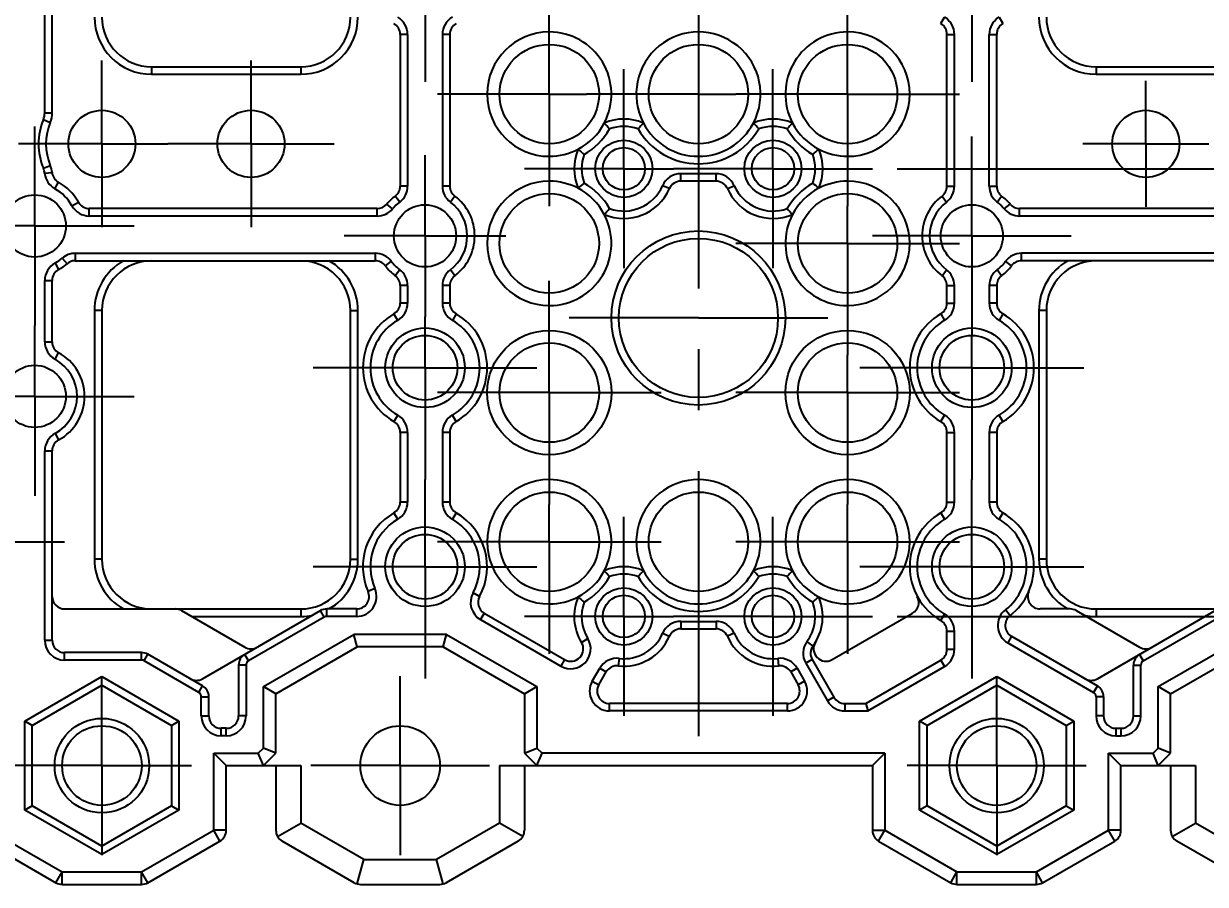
# Model space of a CAD drawing. Header units: millimetres. Extents: x 0 to 297, y 0 to 210.
# Drawn here: x 223.31 to 247.08, y 65.51 to 82.82 of the extents above; entities that cross this region are included whole.
import ezdxf

# ---------------------------------------------------------------- set-up
doc = ezdxf.new("R2010")
doc.units = ezdxf.units.MM
doc.header["$LTSCALE"] = 16.335
doc.linetypes.add('CENTER', pattern=[0.6, 0.375, -0.075, 0.075, -0.075])
doc.layers.get('0').update_dxf_attribs({"linetype": 'CONTINUOUS'})
doc.layers.add('3_ALL_AXES', color=7, linetype='CONTINUOUS')
doc.layers.add('7_ALL_FEATURES', color=7, linetype='CONTINUOUS')
doc.styles.get("Standard").update_dxf_attribs({"font": 'txt', "width": 0.8})
doc.dimstyles.new('DIMSTYLE_4', dxfattribs={"dimtxt": 2.3, "dimasz": 2, "dimexe": 0.7, "dimexo": 0.5, "dimgap": 0.575, "dimtad": 1, "dimdec": 3, "dimlfac": 2, "dimdsep": 46, "dimtxsty": 'Standard', "dimblk": '_FILLED', "dimblk1": '_FILLED', "dimblk2": '_FILLED', "dimcen": 0.09, "dimadec": 0, "dimazin": 0, "dimtp": 0.2, "dimtm": 0.2, "dimtfac": 1, "dimtdec": 3, "dimtofl": 0, "dimtmove": 0, "dimatfit": 3, "dimldrblk": '_FILLED', "dimfxl": 1, "dimtolj": 1, "dimarcsym": 0})

# ---------------------------------------------------------------- blocks, each defined once
blk = doc.blocks.new('_FILLED')
at = {"color": 0, "linetype": 'ByBlock'}
blk.add_solid([(0, 0), (-1, 0.125), (-1, -0.125)], dxfattribs=at)
blk = doc.blocks.new('*D12')
at = {"color": 2, "linetype": 'Continuous'}
for p, q in [((240.886, 79.899), (285.086, 79.899)), ((284.386, 79.899), (284.386, 75.399)), ((284.386, 70.899), (284.386, 75.399)), ((240.886, 70.899), (285.086, 70.899))]:
    blk.add_line(p, q, dxfattribs=at)
at = {"color": 2, "linetype": 'Continuous', "xscale": 2, "yscale": 2, "zscale": 2}
for p, rotation in [((284.386, 79.899), 90), ((284.386, 70.899), 270)]:
    blk.add_blockref('_FILLED', p, dxfattribs=dict(at, rotation=rotation))
at = {"color": 2, "linetype": 'Continuous', "insert": (281.511, 75.399), "char_height": 2.3, "width": 3.68, "attachment_point": 2, "rotation": 90, "line_spacing_factor": 0.9}
blk.add_mtext('18', dxfattribs=at)
blk = doc.blocks.new('*D13')
at = {"color": 2, "linetype": 'Continuous'}
for p, q in [((240.886, 87.899), (285.086, 87.899)), ((284.386, 87.899), (284.386, 83.899)), ((284.386, 79.899), (284.386, 83.899)), ((240.886, 79.899), (285.086, 79.899))]:
    blk.add_line(p, q, dxfattribs=at)
at = {"color": 2, "linetype": 'Continuous', "xscale": 2, "yscale": 2, "zscale": 2}
for p, rotation in [((284.386, 87.899), 90), ((284.386, 79.899), 270)]:
    blk.add_blockref('_FILLED', p, dxfattribs=dict(at, rotation=rotation))
at = {"color": 2, "linetype": 'Continuous', "insert": (281.511, 83.899), "char_height": 2.3, "width": 3.68, "attachment_point": 2, "rotation": 90, "line_spacing_factor": 0.9}
blk.add_mtext('16', dxfattribs=at)

msp = doc.modelspace()

# ---------------------------------------------------------------- linework, layer by layer
at = {"layer": '3_ALL_AXES', "color": 7, "linetype": 'CENTER'}
for p, q in [((236.88647, 103.22091), (236.88647, 68.49358)), ((231.38647, 83.8985), (231.38647, 81.6485)), ((242.38647, 83.8985), (242.38647, 81.6485)), ((233.88647, 81.3985), (233.88647, 83.6485)), ((239.88647, 81.3985), (239.88647, 83.6485)), ((224.88647, 80.3985), (224.88647, 82.0735)), ((227.88647, 80.3985), (227.88647, 82.0735)), ((235.38647, 79.8985), (235.38647, 81.8985)), ((238.38647, 79.8985), (238.38647, 81.8985)), ((245.88647, 80.3985), (245.88647, 81.6664)), ((233.88647, 81.3985), (231.63647, 81.3985)), ((233.88647, 81.3985), (234.63647, 81.3985)), ((233.88647, 81.3985), (233.88647, 79.1485)), ((236.88647, 81.3985), (234.63647, 81.3985)), ((236.88647, 81.3985), (237.63647, 81.3985)), ((239.88647, 81.3985), (237.63647, 81.3985)), ((239.88647, 81.3985), (242.13647, 81.3985)), ((239.88647, 81.3985), (239.88647, 79.1485)), ((223.53647, 78.7485), (223.53647, 80.7485)), ((224.88647, 80.3985), (223.21147, 80.3985)), ((224.88647, 80.3985), (224.88647, 78.7235)), ((224.88647, 80.3985), (226.21147, 80.3985)), ((227.88647, 80.3985), (226.21147, 80.3985)), ((227.88647, 80.3985), (227.88647, 78.7235)), ((227.88647, 80.3985), (229.56147, 80.3985)), ((242.38647, 78.5485), (242.38647, 80.5485)), ((245.88647, 80.3985), (244.61856, 80.3985)), ((245.88647, 80.3985), (247.15437, 80.3985)), ((245.88647, 80.3985), (245.88647, 79.1306)), ((231.38647, 78.5485), (231.38647, 80.1735)), ((235.38647, 79.8985), (233.38647, 79.8985)), ((235.38647, 79.8985), (236.38647, 79.8985)), ((235.38647, 79.8985), (235.38647, 77.8985)), ((238.38647, 79.8985), (236.38647, 79.8985)), ((238.38647, 79.8985), (240.38647, 79.8985)), ((238.38647, 79.8985), (238.38647, 77.8985)), ((239.88647, 78.3985), (239.88647, 79.1485)), ((223.53647, 78.7485), (221.53647, 78.7485)), ((223.53647, 78.7485), (223.53647, 76.7485)), ((223.53647, 78.7485), (225.53647, 78.7485)), ((231.38647, 78.5485), (229.76147, 78.5485)), ((231.38647, 78.5485), (233.01147, 78.5485)), ((231.38647, 78.5485), (231.38647, 76.9235)), ((242.38647, 78.5485), (240.38647, 78.5485)), ((242.38647, 78.5485), (244.38647, 78.5485)), ((242.38647, 78.5485), (242.38647, 76.5485)), ((239.88647, 78.3985), (237.63647, 78.3985)), ((239.88647, 78.3985), (242.13647, 78.3985)), ((239.88647, 78.3985), (239.88647, 76.1485)), ((233.88647, 75.3985), (233.88647, 77.6485)), ((231.38647, 75.8985), (231.38647, 76.9235)), ((236.88647, 76.8985), (234.28647, 76.8985)), ((236.88647, 76.8985), (239.48647, 76.8985)), ((223.53647, 75.32312), (223.53647, 76.7485)), ((242.38647, 75.8985), (242.38647, 76.5485)), ((239.88647, 75.3985), (239.88647, 76.1485)), ((229.73647, 75.8985), (229.13647, 75.8985)), ((231.38647, 75.8985), (229.73647, 75.8985)), ((231.38647, 75.8985), (233.63647, 75.8985)), ((231.38647, 75.8985), (231.38647, 73.6485)), ((240.73647, 75.8985), (240.13647, 75.8985)), ((242.38647, 75.8985), (240.73647, 75.8985)), ((242.38647, 75.8985), (244.63647, 75.8985)), ((242.38647, 75.8985), (242.38647, 73.6485)), ((233.88647, 75.3985), (231.63647, 75.3985)), ((233.88647, 75.3985), (236.13647, 75.3985)), ((233.88647, 75.3985), (233.88647, 73.1485)), ((239.88647, 75.3985), (237.63647, 75.3985)), ((239.88647, 75.3985), (242.13647, 75.3985)), ((239.88647, 75.3985), (239.88647, 73.1485)), ((223.53647, 75.32312), (221.53647, 75.32312)), ((223.53647, 75.32312), (223.53647, 73.32312)), ((223.53647, 75.32312), (225.53647, 75.32312)), ((231.38647, 71.8985), (231.38647, 73.6485)), ((242.38647, 73.5485), (242.38647, 73.6485)), ((242.38647, 71.8985), (242.38647, 73.5485)), ((233.88647, 72.3985), (233.88647, 73.1485)), ((239.88647, 72.3985), (239.88647, 73.1485)), ((235.38647, 70.8985), (235.38647, 72.8985)), ((238.38647, 70.8985), (238.38647, 72.8985)), ((221.88647, 72.3985), (224.13647, 72.3985)), ((233.88647, 72.3985), (231.63647, 72.3985)), ((233.88647, 72.3985), (236.13647, 72.3985)), ((233.88647, 72.3985), (233.88647, 70.1485)), ((239.88647, 72.3985), (237.63647, 72.3985)), ((239.88647, 72.3985), (242.13647, 72.3985)), ((239.88647, 72.3985), (239.88647, 70.1485)), ((231.38647, 71.8985), (229.13647, 71.8985)), ((231.38647, 71.8985), (233.63647, 71.8985)), ((231.38647, 71.8985), (231.38647, 69.6485)), ((240.73647, 71.8985), (240.13647, 71.8985)), ((242.38647, 71.8985), (240.73647, 71.8985)), ((242.38647, 71.8985), (244.63647, 71.8985)), ((242.38647, 71.8985), (242.38647, 69.6485)), ((235.38647, 70.8985), (233.38647, 70.8985)), ((235.38647, 70.8985), (236.38647, 70.8985)), ((235.38647, 70.8985), (235.38647, 68.8985)), ((238.38647, 70.8985), (236.38647, 70.8985)), ((238.38647, 70.8985), (240.38647, 70.8985)), ((238.38647, 70.8985), (238.38647, 68.8985)), ((224.88647, 67.8985), (224.88647, 69.6985)), ((230.88647, 67.8985), (230.88647, 69.6985)), ((242.88647, 67.8985), (242.88647, 69.6985)), ((224.88647, 67.8985), (223.08647, 67.8985)), ((224.88647, 67.8985), (226.68647, 67.8985)), ((224.88647, 67.8985), (224.88647, 66.0985)), ((230.88647, 67.8985), (229.08647, 67.8985)), ((230.88647, 67.8985), (232.68647, 67.8985)), ((230.88647, 67.8985), (230.88647, 66.0985)), ((242.88647, 67.8985), (241.08647, 67.8985)), ((242.88647, 67.8985), (244.68647, 67.8985)), ((242.88647, 67.8985), (242.88647, 66.0985))]:
    msp.add_line(p, q, dxfattribs=at)
at = {"layer": '3_ALL_AXES', "color": 7, "linetype": 'Continuous'}
msp.add_line((240.63647, 68.1485), (233.74002, 68.1485), dxfattribs=at)
for centre, radius in [((233.88647, 81.3985), 1), ((236.88647, 81.3985), 1), ((239.88647, 81.3985), 1), ((245.88647, 80.3985), 0.675), ((223.53647, 78.7485), 0.625), ((231.38647, 78.5485), 0.625), ((233.88647, 78.3985), 1), ((239.88647, 78.3985), 1), ((242.38647, 78.5485), 0.625), ((233.88647, 75.3985), 1), ((239.88647, 75.3985), 1), ((223.53647, 75.32312), 0.625), ((233.88647, 72.3985), 1), ((236.88647, 72.3985), 1), ((239.88647, 72.3985), 1), ((230.88647, 67.8985), 0.8)]:
    msp.add_circle(centre, radius, dxfattribs=at)
for centre, start, end in [((233.88647, 81.3985), 332.332079, 90), ((236.88647, 81.3985), 332.332079, 207.667921), ((239.88647, 81.3985), 90, 207.667921), ((233.88647, 81.3985), 270, 297.667921), ((239.88647, 81.3985), 242.332079, 270), ((233.88647, 78.3985), 62.332079, 90), ((239.88647, 78.3985), 90, 117.667921), ((233.88647, 78.3985), 270, 27.667921), ((239.88647, 78.3985), 152.332079, 270), ((233.88647, 72.3985), 332.332079, 90), ((236.88647, 72.3985), 332.332079, 207.667921), ((239.88647, 72.3985), 90, 207.667921), ((233.88647, 72.3985), 270, 297.667921), ((239.88647, 72.3985), 242.332079, 270)]:
    msp.add_arc(centre, 1.25, start, end, dxfattribs=at)
at = {"layer": '7_ALL_FEATURES', "color": 7, "linetype": 'Continuous'}
for p, q in [((223.73647, 81.0235), (223.73647, 89.72692)), ((223.88647, 81.0235), (223.88647, 89.72692)), ((241.76147, 82.81597), (241.83647, 82.94587)), ((242.93647, 82.94587), (243.01147, 82.81597)), ((230.88647, 82.59946), (230.88647, 79.5485)), ((231.03647, 82.59946), (230.88647, 82.59946)), ((231.03647, 82.59946), (231.03647, 79.5485)), ((231.73647, 82.59946), (231.73647, 79.5485)), ((231.88647, 82.59946), (231.73647, 82.59946)), ((231.88647, 82.59946), (231.88647, 79.5485)), ((241.88647, 82.59946), (242.03647, 82.59946)), ((241.88647, 79.5485), (241.88647, 82.59946)), ((242.03647, 79.5485), (242.03647, 82.59946)), ((242.73647, 82.59946), (242.88647, 82.59946)), ((242.73647, 79.5485), (242.73647, 82.59946)), ((242.88647, 79.5485), (242.88647, 82.59946)), ((225.88647, 81.9485), (225.88647, 81.7985)), ((225.88647, 81.9485), (228.88647, 81.9485)), ((225.88647, 81.7985), (228.88647, 81.7985)), ((228.88647, 81.9485), (228.88647, 81.7985)), ((244.88647, 81.9485), (247.88647, 81.9485)), ((244.88647, 81.9485), (244.88647, 81.7985)), ((244.88647, 81.7985), (247.88647, 81.7985)), ((223.70954, 80.88889), (223.848, 80.83119)), ((223.73647, 81.0235), (223.88647, 81.0235)), ((223.70954, 79.90812), (223.848, 79.96581)), ((223.73478, 79.80783), (223.88406, 79.82254)), ((237.24082, 79.7985), (236.53211, 79.7985)), ((236.53211, 79.6485), (236.53211, 79.7985)), ((237.24082, 79.6485), (236.53211, 79.6485)), ((237.24082, 79.6485), (237.24082, 79.7985)), ((223.94201, 79.49552), (224.01357, 79.62735)), ((231.03647, 79.5485), (230.88647, 79.5485)), ((231.88647, 79.5485), (231.73647, 79.5485)), ((236.30298, 79.4985), (236.1655, 79.5585)), ((237.46995, 79.4985), (237.60743, 79.5585)), ((241.88647, 79.5485), (242.03647, 79.5485)), ((242.73647, 79.5485), (242.88647, 79.5485)), ((224.28214, 79.1565), (224.41373, 79.2285)), ((230.73335, 79.0925), (230.61809, 79.1885)), ((230.87647, 79.2285), (230.78647, 79.3485)), ((231.98647, 79.3485), (231.89647, 79.2285)), ((241.78647, 79.3485), (241.87647, 79.2285)), ((242.89647, 79.2285), (242.98647, 79.3485)), ((243.03958, 79.0925), (243.15484, 79.1885)), ((224.63305, 78.9485), (224.63305, 79.0985)), ((230.426, 79.0985), (224.63305, 79.0985)), ((230.426, 78.9485), (224.63305, 78.9485)), ((230.426, 78.9485), (230.426, 79.0985)), ((249.13988, 79.0985), (243.34693, 79.0985)), ((243.34693, 78.9485), (243.34693, 79.0985)), ((249.13988, 78.9485), (243.34693, 78.9485)), ((223.94447, 78.00282), (224.01647, 77.87123)), ((224.0889, 78.1025), (224.18639, 77.9885)), ((224.34887, 78.1985), (224.34887, 78.0485)), ((224.34887, 78.1985), (230.38647, 78.1985)), ((224.34887, 78.0485), (230.38647, 78.0485)), ((230.38647, 78.1985), (230.38647, 78.0485)), ((230.70647, 78.0385), (230.58647, 77.9485)), ((243.18647, 77.9485), (243.06647, 78.0385)), ((249.42406, 78.1985), (243.38647, 78.1985)), ((243.38647, 78.0485), (243.38647, 78.1985)), ((249.42406, 78.0485), (243.38647, 78.0485)), ((230.87647, 77.8685), (230.78647, 77.7485)), ((231.98647, 77.7485), (231.89647, 77.8685)), ((241.78647, 77.7485), (241.87647, 77.8685)), ((242.98647, 77.7485), (242.89647, 77.8685)), ((223.73647, 76.41971), (223.73647, 77.65192)), ((223.73647, 77.65192), (223.88647, 77.65192)), ((223.88647, 76.41971), (223.88647, 77.65192)), ((231.03647, 77.5485), (230.88647, 77.5485)), ((230.88647, 77.5485), (230.88647, 77.19754)), ((231.03647, 77.5485), (231.03647, 77.19754)), ((231.88647, 77.5485), (231.73647, 77.5485)), ((231.73647, 77.5485), (231.73647, 77.19754)), ((231.88647, 77.5485), (231.88647, 77.19754)), ((241.88647, 77.5485), (242.03647, 77.5485)), ((241.88647, 77.19754), (241.88647, 77.5485)), ((242.03647, 77.19754), (242.03647, 77.5485)), ((242.88647, 77.5485), (242.73647, 77.5485)), ((242.73647, 77.5485), (242.73647, 77.19754)), ((242.88647, 77.5485), (242.88647, 77.19754)), ((224.73647, 77.0485), (224.73647, 72.0485)), ((224.88647, 77.0485), (224.73647, 77.0485)), ((224.88647, 77.0485), (224.88647, 72.0485)), ((229.88647, 77.0485), (230.03647, 77.0485)), ((229.88647, 72.0485), (229.88647, 77.0485)), ((230.03647, 72.0485), (230.03647, 77.0485)), ((231.03647, 77.19754), (230.88647, 77.19754)), ((231.88647, 77.19754), (231.73647, 77.19754)), ((241.88647, 77.19754), (242.03647, 77.19754)), ((242.88647, 77.19754), (242.73647, 77.19754)), ((243.88647, 77.0485), (243.73647, 77.0485)), ((243.73647, 77.0485), (243.73647, 72.0485)), ((243.88647, 77.0485), (243.88647, 72.0485)), ((230.83647, 76.85113), (230.76147, 76.98103)), ((232.01147, 76.98103), (231.93647, 76.85113)), ((241.76147, 76.98103), (241.83647, 76.85113)), ((243.01147, 76.98103), (242.93647, 76.85113)), ((223.73647, 76.41971), (223.88647, 76.41971)), ((223.94447, 76.0688), (224.01647, 76.20039)), ((230.83647, 74.94587), (230.76147, 74.81597)), ((232.01147, 74.81597), (231.93647, 74.94587)), ((241.76147, 74.81597), (241.83647, 74.94587)), ((243.01147, 74.81597), (242.93647, 74.94587)), ((223.94447, 74.57744), (224.01647, 74.44585)), ((231.03647, 74.59946), (230.88647, 74.59946)), ((230.88647, 74.59946), (230.88647, 73.19754)), ((231.03647, 74.59946), (231.03647, 73.19754)), ((231.88647, 74.59946), (231.73647, 74.59946)), ((231.73647, 74.59946), (231.73647, 73.19754)), ((231.88647, 74.59946), (231.88647, 73.19754)), ((241.88647, 74.59946), (242.03647, 74.59946)), ((241.88647, 73.19754), (241.88647, 74.59946)), ((242.03647, 73.19754), (242.03647, 74.59946)), ((242.88647, 74.59946), (242.73647, 74.59946)), ((242.73647, 74.59946), (242.73647, 73.19754)), ((242.88647, 74.59946), (242.88647, 73.19754)), ((223.73647, 70.41978), (223.73647, 74.22654)), ((223.73647, 74.22654), (223.88647, 74.22654)), ((223.88647, 70.41978), (223.88647, 74.22654)), ((231.03647, 73.19754), (230.88647, 73.19754)), ((231.88647, 73.19754), (231.73647, 73.19754)), ((241.88647, 73.19754), (242.03647, 73.19754)), ((242.88647, 73.19754), (242.73647, 73.19754)), ((230.83647, 72.85113), (230.76147, 72.98103)), ((232.01147, 72.98103), (231.93647, 72.85113)), ((241.76147, 72.98103), (241.83647, 72.85113)), ((243.01147, 72.98103), (242.93647, 72.85113)), ((224.88647, 72.0485), (224.73647, 72.0485)), ((229.88647, 72.0485), (230.03647, 72.0485)), ((243.88647, 72.0485), (243.73647, 72.0485)), ((230.3783, 71.4585), (230.24082, 71.3985)), ((232.48365, 71.29959), (232.35198, 71.37146)), ((224.13647, 71.0485), (228.88647, 71.0485)), ((226.48852, 71.01501), (227.76147, 70.28007)), ((226.69031, 70.8985), (228.88647, 70.8985)), ((226.91147, 69.64499), (229.28441, 71.01501)), ((229.35941, 70.8851), (227.83647, 70.00583)), ((228.88647, 71.0485), (228.88647, 70.8985)), ((229.35941, 70.8851), (229.28441, 71.01501)), ((230.01169, 71.0485), (229.40941, 71.0485)), ((229.40941, 70.8985), (229.40941, 71.0485)), ((230.01169, 70.8985), (229.40941, 70.8985)), ((230.01169, 70.8985), (230.01169, 71.0485)), ((232.57808, 70.9633), (232.50308, 70.83339)), ((232.57808, 70.9633), (234.19518, 70.02967)), ((239.57775, 70.02967), (241.19485, 70.9633)), ((241.76147, 70.81597), (241.83647, 70.94587)), ((243.15449, 70.91228), (243.06233, 71.03062)), ((244.36352, 71.0485), (243.76124, 71.0485)), ((244.48852, 71.01501), (245.76147, 70.28007)), ((244.88647, 71.0485), (249.88647, 71.0485)), ((244.88647, 71.0485), (244.88647, 70.8985)), ((244.88647, 70.8985), (247.08262, 70.8985)), ((244.91147, 69.64499), (247.28441, 71.01501)), ((245.83647, 70.00583), (247.35941, 70.8851)), ((232.50308, 70.83339), (234.12018, 69.89976)), ((236.53211, 70.7985), (237.24082, 70.7985)), ((236.53211, 70.7985), (236.53211, 70.6485)), ((236.53211, 70.6485), (237.24082, 70.6485)), ((237.24082, 70.7985), (237.24082, 70.6485)), ((223.73647, 70.41978), (223.88647, 70.41978)), ((228.13647, 69.48621), (229.95345, 70.53525)), ((231.81948, 70.53525), (229.95345, 70.53525)), ((230.02044, 70.28525), (229.95345, 70.53525)), ((231.75249, 70.28525), (231.81948, 70.53525)), ((231.81948, 70.53525), (233.63647, 69.48621)), ((234.53344, 70.37664), (234.66139, 70.45492)), ((236.1655, 70.5585), (236.30298, 70.4985)), ((237.60743, 70.5585), (237.46995, 70.4985)), ((239.19113, 70.30478), (239.07043, 70.39383)), ((241.88647, 70.59946), (242.03647, 70.59946)), ((241.88647, 70.23677), (241.88647, 70.59946)), ((242.03647, 70.23677), (242.03647, 70.59946)), ((243.18309, 70.49852), (243.10809, 70.36862)), ((243.10809, 70.36862), (244.83647, 69.37074)), ((243.18309, 70.49852), (244.91147, 69.50065)), ((246.13647, 69.48621), (247.95345, 70.53525)), ((225.6855, 70.16978), (224.13647, 70.16978)), ((224.13647, 70.01978), (224.13647, 70.16978)), ((225.6855, 70.01978), (225.6855, 70.16978)), ((225.7355, 70.00638), (225.8105, 70.13629)), ((226.91147, 69.50065), (225.8105, 70.13629)), ((227.83647, 70.00583), (227.76147, 70.13573)), ((228.38647, 69.34188), (230.02044, 70.28525)), ((231.75249, 70.28525), (230.02044, 70.28525)), ((231.75249, 70.28525), (233.38647, 69.34188)), ((241.88647, 70.23677), (242.03647, 70.23677)), ((245.76147, 70.13573), (245.83647, 70.00583)), ((246.38647, 69.34188), (248.02044, 70.28525)), ((225.6855, 70.01978), (224.13647, 70.01978)), ((226.83647, 69.37074), (225.7355, 70.00638)), ((227.78647, 69.91923), (227.63647, 69.91923)), ((227.63647, 69.91923), (227.63647, 68.8985)), ((227.78647, 69.91923), (227.78647, 68.8985)), ((234.19518, 70.02967), (234.12018, 69.89976)), ((235.2914, 70.05383), (235.27462, 69.90478)), ((238.48154, 70.05383), (238.49831, 69.90478)), ((239.17579, 70.03134), (239.04589, 69.95634)), ((239.04589, 69.95634), (239.48343, 69.1985)), ((239.17579, 70.03134), (239.61334, 69.2735)), ((240.25153, 69.1485), (241.76147, 70.02026)), ((241.76147, 70.02026), (241.83647, 69.89036)), ((245.63647, 69.91923), (245.78647, 69.91923)), ((245.63647, 68.8985), (245.63647, 69.91923)), ((245.78647, 68.8985), (245.78647, 69.91923)), ((223.33647, 68.79339), (224.88647, 69.68829)), ((224.88647, 69.68829), (226.43647, 68.79339)), ((224.88647, 69.51508), (224.88647, 69.68829)), ((234.75138, 69.5985), (234.90025, 69.85634)), ((234.88128, 69.5235), (235.03015, 69.78134)), ((234.90025, 69.85634), (235.03015, 69.78134)), ((238.87269, 69.85634), (238.74278, 69.78134)), ((238.74278, 69.78134), (238.89165, 69.5235)), ((238.87269, 69.85634), (239.02155, 69.5985)), ((240.29172, 68.9985), (241.83647, 69.89036)), ((241.33647, 68.79339), (242.88647, 69.68829)), ((242.88647, 69.68829), (244.43647, 68.79339)), ((242.88647, 69.51508), (242.88647, 69.68829)), ((223.48647, 68.70679), (224.88647, 69.51508)), ((224.88647, 69.51508), (226.28647, 68.70679)), ((226.83647, 69.37074), (226.91147, 69.50065)), ((228.13647, 68.25205), (228.13647, 69.48621)), ((228.38647, 69.34188), (228.13647, 69.48621)), ((233.38647, 69.34188), (233.63647, 69.48621)), ((233.63647, 69.48621), (233.63647, 68.25205)), ((234.75138, 69.5985), (234.88128, 69.5235)), ((239.02155, 69.5985), (238.89165, 69.5235)), ((241.48647, 68.70679), (242.88647, 69.51508)), ((242.88647, 69.51508), (244.28647, 68.70679)), ((244.91147, 69.50065), (244.83647, 69.37074)), ((246.13647, 68.25205), (246.13647, 69.48621)), ((246.38647, 69.34188), (246.13647, 69.48621)), ((226.88647, 69.28414), (227.03647, 69.28414)), ((226.88647, 68.8985), (226.88647, 69.28414)), ((227.03647, 68.8985), (227.03647, 69.28414)), ((228.38647, 68.1485), (228.38647, 69.34188)), ((233.38647, 69.34188), (233.38647, 68.1485)), ((239.61334, 69.2735), (239.48343, 69.1985)), ((245.03647, 69.28414), (244.88647, 69.28414)), ((244.88647, 69.28414), (244.88647, 68.8985)), ((245.03647, 69.28414), (245.03647, 68.8985)), ((246.38647, 68.1485), (246.38647, 69.34188)), ((238.67514, 69.1485), (235.09779, 69.1485)), ((235.09779, 68.9985), (235.09779, 69.1485)), ((238.67514, 68.9985), (235.09779, 68.9985)), ((238.67514, 68.9985), (238.67514, 69.1485)), ((239.82984, 69.1485), (240.25153, 69.1485)), ((239.82984, 69.1485), (239.82984, 68.9985)), ((239.82984, 68.9985), (240.29172, 68.9985)), ((240.25153, 69.1485), (240.29172, 68.9985)), ((223.48647, 68.70679), (223.33647, 68.79339)), ((223.33647, 67.00361), (223.33647, 68.79339)), ((223.48647, 67.09021), (223.48647, 68.70679)), ((226.28647, 68.70679), (226.43647, 68.79339)), ((226.28647, 68.70679), (226.28647, 67.09021)), ((226.43647, 68.79339), (226.43647, 67.00361)), ((226.88647, 68.8985), (227.03647, 68.8985)), ((227.78647, 68.8985), (227.63647, 68.8985)), ((241.48647, 68.70679), (241.33647, 68.79339)), ((241.33647, 67.00361), (241.33647, 68.79339)), ((241.48647, 67.09021), (241.48647, 68.70679)), ((244.28647, 68.70679), (244.43647, 68.79339)), ((244.28647, 68.70679), (244.28647, 67.09021)), ((244.43647, 68.79339), (244.43647, 67.00361)), ((245.03647, 68.8985), (244.88647, 68.8985)), ((245.63647, 68.8985), (245.78647, 68.8985)), ((227.38647, 68.6485), (227.28647, 68.6485)), ((227.28647, 68.4985), (227.28647, 68.6485)), ((227.38647, 68.4985), (227.28647, 68.4985)), ((227.38647, 68.4985), (227.38647, 68.6485)), ((245.28647, 68.6485), (245.38647, 68.6485)), ((245.28647, 68.6485), (245.28647, 68.4985)), ((245.28647, 68.4985), (245.38647, 68.4985)), ((245.38647, 68.6485), (245.38647, 68.4985)), ((228.03291, 68.1485), (228.13647, 68.25205)), ((228.38647, 68.1485), (228.13647, 68.25205)), ((233.38647, 68.1485), (233.63647, 68.25205)), ((233.63647, 68.25205), (233.74002, 68.1485)), ((246.03291, 68.1485), (246.13647, 68.25205)), ((246.38647, 68.1485), (246.13647, 68.25205)), ((227.13647, 68.1485), (228.03291, 68.1485)), ((227.13647, 66.59946), (227.13647, 68.1485)), ((227.38647, 67.8985), (227.13647, 68.1485)), ((228.13647, 67.8985), (228.03291, 68.1485)), ((228.13647, 67.8985), (228.38647, 68.1485)), ((233.38647, 68.1485), (233.63647, 67.8985)), ((233.63647, 67.8985), (233.74002, 68.1485)), ((240.63647, 68.1485), (240.38647, 67.8985)), ((240.63647, 68.1485), (240.63647, 66.59946)), ((245.13647, 68.1485), (246.03291, 68.1485)), ((245.13647, 66.59946), (245.13647, 68.1485)), ((245.38647, 67.8985), (245.13647, 68.1485)), ((246.13647, 67.8985), (246.03291, 68.1485)), ((246.13647, 67.8985), (246.38647, 68.1485)), ((227.38647, 67.8985), (228.88647, 67.8985)), ((227.38647, 66.59946), (227.38647, 67.8985)), ((228.38647, 67.8985), (228.38647, 66.59946)), ((228.88647, 67.8985), (228.88647, 66.7438)), ((232.88647, 67.8985), (240.38647, 67.8985)), ((232.88647, 67.8985), (232.88647, 66.7438)), ((233.38647, 67.8985), (233.38647, 66.59946)), ((240.38647, 67.8985), (240.38647, 66.59946)), ((245.38647, 67.8985), (246.88647, 67.8985)), ((245.38647, 66.59946), (245.38647, 67.8985)), ((246.38647, 67.8985), (246.38647, 66.59946)), ((246.88647, 67.8985), (246.88647, 66.7438)), ((223.48647, 67.09021), (223.33647, 67.00361)), ((224.88647, 66.28192), (223.48647, 67.09021)), ((226.28647, 67.09021), (224.88647, 66.28192)), ((226.28647, 67.09021), (226.43647, 67.00361)), ((241.48647, 67.09021), (241.33647, 67.00361)), ((242.88647, 66.28192), (241.48647, 67.09021)), ((244.28647, 67.09021), (242.88647, 66.28192)), ((244.28647, 67.09021), (244.43647, 67.00361)), ((224.88647, 66.10872), (223.33647, 67.00361)), ((226.43647, 67.00361), (224.88647, 66.10872)), ((242.88647, 66.10872), (241.33647, 67.00361)), ((244.43647, 67.00361), (242.88647, 66.10872)), ((222.63647, 66.59946), (224.08743, 65.76175)), ((225.6855, 65.76175), (227.13647, 66.59946)), ((227.38647, 66.59946), (227.13647, 66.59946)), ((227.26147, 66.38296), (227.13647, 66.59946)), ((228.41996, 66.47446), (228.88647, 66.7438)), ((230.15442, 66.01175), (228.88647, 66.7438)), ((232.88647, 66.7438), (231.61852, 66.01175)), ((233.35297, 66.47446), (232.88647, 66.7438)), ((240.38647, 66.59946), (240.63647, 66.59946)), ((240.51147, 66.38296), (240.63647, 66.59946)), ((240.63647, 66.59946), (242.08743, 65.76175)), ((243.6855, 65.76175), (245.13647, 66.59946)), ((245.38647, 66.59946), (245.13647, 66.59946)), ((245.26147, 66.38296), (245.13647, 66.59946)), ((246.41996, 66.47446), (246.88647, 66.7438)), ((248.15442, 66.01175), (246.88647, 66.7438)), ((222.51147, 66.38296), (223.96243, 65.54524)), ((225.8105, 65.54524), (227.26147, 66.38296)), ((229.96243, 65.54524), (228.51147, 66.38296)), ((233.26147, 66.38296), (231.8105, 65.54524)), ((240.51147, 66.38296), (241.96243, 65.54524)), ((243.8105, 65.54524), (245.26147, 66.38296)), ((247.96243, 65.54524), (246.51147, 66.38296)), ((224.88647, 66.28192), (224.88647, 66.10872)), ((242.88647, 66.28192), (242.88647, 66.10872)), ((230.02272, 65.52027), (230.15442, 66.01175)), ((230.15442, 66.01175), (231.61852, 66.01175)), ((231.75021, 65.52027), (231.61852, 66.01175)), ((223.96243, 65.54524), (224.08743, 65.76175)), ((224.08743, 65.76175), (225.6855, 65.76175)), ((224.08743, 65.51175), (224.08743, 65.76175)), ((225.8105, 65.54524), (225.6855, 65.76175)), ((225.6855, 65.51175), (225.6855, 65.76175)), ((241.96243, 65.54524), (242.08743, 65.76175)), ((242.08743, 65.76175), (243.6855, 65.76175)), ((242.08743, 65.51175), (242.08743, 65.76175)), ((243.8105, 65.54524), (243.6855, 65.76175)), ((243.6855, 65.51175), (243.6855, 65.76175)), ((224.08743, 65.51175), (225.6855, 65.51175)), ((230.08743, 65.51175), (231.6855, 65.51175)), ((242.08743, 65.51175), (243.6855, 65.51175))]:
    msp.add_line(p, q, dxfattribs=at)
for centre, radius in [((224.88647, 80.3985), 0.675), ((227.88647, 80.3985), 0.675), ((235.38647, 79.8985), 0.575), ((238.38647, 79.8985), 0.575), ((235.38647, 79.8985), 0.425), ((238.38647, 79.8985), 0.425), ((236.88647, 76.8985), 1.75), ((236.88647, 76.8985), 1.6), ((231.38647, 75.8985), 0.8), ((231.38647, 75.8985), 0.65), ((233.88647, 75.3985), 1.25), ((239.88647, 75.3985), 1.25), ((242.38647, 75.8985), 0.8), ((242.38647, 75.8985), 0.65), ((231.38647, 71.8985), 0.8), ((231.38647, 71.8985), 0.65), ((242.38647, 71.8985), 0.8), ((242.38647, 71.8985), 0.65), ((235.38647, 70.8985), 0.575), ((235.38647, 70.8985), 0.425), ((238.38647, 70.8985), 0.575), ((238.38647, 70.8985), 0.425), ((224.88647, 67.8985), 0.95), ((242.88647, 67.8985), 0.95), ((224.88647, 67.8985), 0.8), ((242.88647, 67.8985), 0.8)]:
    msp.add_circle(centre, radius, dxfattribs=at)
for centre, radius, start, end in [((225.88647, 82.9485), 1.15, 180, 270), ((225.88647, 82.9485), 1, 180, 270), ((228.88647, 82.9485), 1.15, 270, 360), ((228.88647, 82.9485), 1, 270, 360), ((230.63647, 82.59946), 0.25, 0, 60), ((230.63647, 82.59946), 0.4, 0, 60), ((232.13647, 82.59946), 0.4, 120, 180), ((232.13647, 82.59946), 0.25, 120, 180), ((241.63647, 82.59946), 0.25, 0, 60), ((241.63647, 82.59946), 0.4, 0, 60), ((243.13647, 82.59946), 0.4, 120, 180), ((243.13647, 82.59946), 0.25, 120, 180), ((244.88647, 82.9485), 1.15, 180, 270), ((244.88647, 82.9485), 1, 180, 270), ((233.88647, 81.3985), 1.25, 90, 270), ((239.88647, 81.3985), 1.25, 270, 90), ((224.88647, 80.3985), 1.275, 157.380135, 202.619865), ((223.38647, 81.0235), 0.35, 337.380135, 360), ((224.88647, 80.3985), 1.125, 157.380135, 202.619865), ((223.38647, 81.0235), 0.5, 337.380135, 360), ((235.38647, 79.8985), 1, 66.862888, 113.137112), ((238.38647, 79.8985), 1, 66.862888, 113.137112), ((233.88647, 81.3985), 1.25, 297.667921, 332.332079), ((233.88647, 81.3985), 1.4, 300.007206, 329.992794), ((232.61103, 78.61677), 3.24377, 39.919949, 42.736232), ((235.38647, 79.8985), 0.85, 70.219682, 109.780318), ((238.1619, 78.61677), 3.24377, 137.263769, 140.08005), ((236.88647, 81.3985), 1.4, 210.007206, 329.992794), ((236.88647, 81.3985), 1.25, 207.667921, 332.332079), ((235.61103, 78.61677), 3.24377, 39.919949, 42.736232), ((238.38647, 79.8985), 0.85, 70.219682, 109.780318), ((241.1619, 78.61677), 3.24377, 137.263769, 140.08005), ((239.88647, 81.3985), 1.4, 210.007206, 239.992794), ((239.88647, 81.3985), 1.25, 207.667921, 242.332079), ((235.38647, 79.8985), 1, 156.862888, 203.137112), ((236.6682, 82.67394), 3.24377, 227.263769, 230.08005), ((235.38647, 79.8985), 0.85, 160.219682, 199.780318), ((237.10473, 82.67394), 3.24377, 309.919949, 312.736232), ((238.38647, 79.8985), 0.85, 340.219682, 19.780318), ((238.38647, 79.8985), 1, 336.862888, 23.137112), ((223.38647, 79.7735), 0.35, 5.62833, 22.619865), ((223.38647, 79.7735), 0.5, 5.62833, 22.619865), ((224.13285, 79.84706), 0.4, 185.62833, 241.503347), ((224.13285, 79.84706), 0.25, 185.62833, 241.503347), ((233.88647, 78.3985), 1.25, 90, 270), ((236.53211, 79.3985), 0.4, 90, 156.421822), ((236.53211, 79.3985), 0.25, 90, 156.421822), ((237.24082, 79.3985), 0.4, 23.578178, 90), ((237.24082, 79.3985), 0.25, 23.578178, 90), ((239.88647, 78.3985), 1.25, 270, 90), ((223.53647, 78.7485), 0.85, 28.685402, 61.503347), ((223.53647, 78.7485), 1, 28.685402, 61.503347), ((230.63647, 79.5485), 0.25, 306.869898, 360), ((230.63647, 79.5485), 0.4, 306.869898, 360), ((232.13647, 79.5485), 0.4, 180, 233.130102), ((232.13647, 79.5485), 0.25, 180, 233.130102), ((236.6682, 77.12307), 3.24377, 129.919949, 132.736232), ((233.88647, 78.3985), 1.25, 27.667921, 62.332079), ((233.88647, 78.3985), 1.4, 30.007206, 59.992794), ((235.38647, 79.8985), 1, 246.862888, 336.421822), ((235.38647, 79.8985), 0.85, 250.219682, 336.421822), ((238.38647, 79.8985), 1, 203.578178, 293.137112), ((238.38647, 79.8985), 0.85, 203.578178, 289.780318), ((239.88647, 78.3985), 1.4, 120.007206, 149.992794), ((239.88647, 78.3985), 1.25, 117.667921, 152.332079), ((237.10473, 77.12306), 3.24377, 47.263769, 50.08005), ((241.63647, 79.5485), 0.25, 306.869898, 360), ((241.63647, 79.5485), 0.4, 306.869898, 360), ((243.13647, 79.5485), 0.4, 180, 233.130102), ((243.13647, 79.5485), 0.25, 180, 233.130102), ((224.63305, 79.3485), 0.25, 208.685402, 270), ((230.426, 79.3485), 0.25, 270, 320.208181), ((231.38647, 78.5485), 1, 126.869898, 140.208181), ((231.38647, 78.5485), 0.85, 126.869898, 140.208181), ((231.38647, 78.5485), 0.85, 306.869898, 53.130102), ((231.38647, 78.5485), 1, 306.869898, 53.130102), ((242.38647, 78.5485), 1, 126.869898, 233.130102), ((242.38647, 78.5485), 0.85, 126.869898, 233.130102), ((242.38647, 78.5485), 0.85, 39.791819, 53.130102), ((242.38647, 78.5485), 1, 39.791819, 53.130102), ((243.34693, 79.3485), 0.25, 219.791819, 270), ((224.63305, 79.3485), 0.4, 208.685402, 270), ((230.426, 79.3485), 0.4, 270, 320.208181), ((232.61103, 81.18024), 3.24377, 317.263769, 320.08005), ((241.1619, 81.18024), 3.24377, 219.919949, 222.736232), ((243.34693, 79.3485), 0.4, 219.791819, 270), ((224.13647, 77.65192), 0.4, 118.685402, 180), ((223.53647, 78.7485), 0.85, 298.685402, 310.535802), ((223.53647, 78.7485), 1, 298.685402, 310.535802), ((224.34887, 77.7985), 0.4, 90, 130.535802), ((224.34887, 77.7985), 0.25, 90, 130.535802), ((225.88647, 77.0485), 1.15, 119.591846, 180), ((225.88647, 77.0485), 1, 90, 180), ((228.88647, 77.0485), 1, 0, 90), ((228.88647, 77.0485), 1.15, 0, 60.408154), ((230.38647, 77.7985), 0.4, 36.869898, 90), ((230.38647, 77.7985), 0.25, 36.869898, 90), ((231.38647, 78.5485), 0.85, 216.869898, 233.130102), ((242.38647, 78.5485), 0.85, 306.869898, 323.130102), ((243.38647, 77.7985), 0.4, 90, 143.130102), ((243.38647, 77.7985), 0.25, 90, 143.130102), ((244.88647, 77.0485), 1.15, 119.591846, 180), ((244.88647, 77.0485), 1, 90, 180), ((224.13647, 77.65192), 0.25, 118.685402, 180), ((231.38647, 78.5485), 1, 216.869898, 233.130102), ((230.63647, 77.5485), 0.25, 0, 53.130102), ((230.63647, 77.5485), 0.4, 0, 53.130102), ((232.13647, 77.5485), 0.4, 126.869898, 180), ((232.13647, 77.5485), 0.25, 126.869898, 180), ((241.63647, 77.5485), 0.25, 0, 53.130102), ((241.63647, 77.5485), 0.4, 0, 53.130102), ((243.13647, 77.5485), 0.4, 126.869898, 180), ((243.13647, 77.5485), 0.25, 126.869898, 180), ((242.38647, 78.5485), 1, 306.869898, 323.130102), ((230.63647, 77.19754), 0.25, 300, 360), ((230.63647, 77.19754), 0.4, 300, 360), ((232.13647, 77.19754), 0.4, 180, 240), ((232.13647, 77.19754), 0.25, 180, 240), ((241.63647, 77.19754), 0.25, 300, 360), ((241.63647, 77.19754), 0.4, 300, 360), ((243.13647, 77.19754), 0.4, 180, 240), ((243.13647, 77.19754), 0.25, 180, 240), ((231.38647, 75.8985), 1.25, 120, 240), ((231.38647, 75.8985), 1.1, 120, 240), ((231.38647, 75.8985), 1.1, 300, 60), ((231.38647, 75.8985), 1.25, 300, 60), ((242.38647, 75.8985), 1.25, 120, 240), ((242.38647, 75.8985), 1.1, 120, 240), ((242.38647, 75.8985), 1.1, 300, 60), ((242.38647, 75.8985), 1.25, 300, 60), ((224.13647, 76.41971), 0.4, 180, 241.314598), ((224.13647, 76.41971), 0.25, 180, 241.314598), ((223.53647, 75.32312), 1, 298.685402, 61.314598), ((223.53647, 75.32312), 0.85, 298.685402, 61.314598), ((230.63647, 74.59946), 0.4, 0, 60), ((232.13647, 74.59946), 0.4, 120, 180), ((241.63647, 74.59946), 0.4, 0, 60), ((243.13647, 74.59946), 0.4, 120, 180), ((230.63647, 74.59946), 0.25, 0, 60), ((232.13647, 74.59946), 0.25, 120, 180), ((241.63647, 74.59946), 0.25, 0, 60), ((243.13647, 74.59946), 0.25, 120, 180), ((224.13647, 74.22654), 0.4, 118.685402, 180), ((224.13647, 74.22654), 0.25, 118.685402, 180), ((233.88647, 72.3985), 1.25, 90, 270), ((239.88647, 72.3985), 1.25, 270, 90), ((230.63647, 73.19754), 0.25, 300, 360), ((230.63647, 73.19754), 0.4, 300, 360), ((232.13647, 73.19754), 0.4, 180, 240), ((232.13647, 73.19754), 0.25, 180, 240), ((241.63647, 73.19754), 0.25, 300, 360), ((241.63647, 73.19754), 0.4, 300, 360), ((243.13647, 73.19754), 0.4, 180, 240), ((243.13647, 73.19754), 0.25, 180, 240), ((231.38647, 71.8985), 1.25, 120, 203.578178), ((231.38647, 71.8985), 1.1, 120, 203.578178), ((231.38647, 71.8985), 1.1, 331.371348, 60), ((231.38647, 71.8985), 1.25, 331.371348, 60), ((242.38647, 71.8985), 1.25, 120, 240), ((242.38647, 71.8985), 1.1, 120, 240), ((242.38647, 71.8985), 1.1, 307.909679, 60), ((242.38647, 71.8985), 1.25, 307.909679, 60), ((225.88647, 72.0485), 1.15, 180, 240.408154), ((225.88647, 72.0485), 1, 180, 270), ((228.88647, 72.0485), 1, 270, 360), ((228.88647, 72.0485), 1.15, 299.587332, 360), ((244.88647, 72.0485), 1.15, 180, 240.413045), ((244.88647, 72.0485), 1, 180, 270), ((233.88647, 72.3985), 1.25, 297.667921, 332.332079), ((235.38647, 70.8985), 1, 66.862888, 113.137112), ((232.61103, 69.61677), 3.24377, 39.919949, 42.736232), ((238.1619, 69.61677), 3.24377, 137.263769, 140.08005), ((236.88647, 72.3985), 1.25, 207.667921, 332.332079), ((238.38647, 70.8985), 1, 66.862888, 113.137112), ((235.61103, 69.61677), 3.24377, 39.919949, 42.736232), ((241.13916, 69.63677), 3.21349, 137.250498, 140.093321), ((239.88647, 72.3985), 1.25, 207.667921, 242.332079), ((233.88647, 72.3985), 1.4, 300.007206, 329.992794), ((235.38647, 70.8985), 0.85, 70.219682, 109.780318), ((236.88647, 72.3985), 1.4, 210.007206, 329.992794), ((238.38647, 70.8985), 0.85, 70.219682, 109.780318), ((239.88647, 72.3985), 1.4, 210.007206, 239.992794), ((230.01169, 71.2985), 0.4, 270, 23.578178), ((230.01169, 71.2985), 0.25, 270, 23.578178), ((232.70308, 71.1798), 0.4, 151.371348, 240), ((243.76124, 71.2985), 0.25, 156.421822, 270), ((224.13647, 71.2985), 0.25, 180, 270), ((232.70308, 71.1798), 0.25, 151.371348, 240), ((235.38647, 70.8985), 1, 156.862888, 211.457265), ((236.6682, 73.67394), 3.24377, 227.263769, 230.08005), ((235.38647, 70.8985), 0.85, 160.219682, 211.457265), ((238.38647, 70.8985), 0.85, 323.578178, 19.780318), ((237.10473, 73.67394), 3.24377, 309.919949, 312.736232), ((238.38647, 70.8985), 1, 323.578178, 23.137112), ((241.06985, 71.1798), 0.25, 300, 28.628652), ((226.36352, 70.7985), 0.25, 60, 90), ((228.88647, 72.0485), 1.15, 270, 282.064048), ((229.40941, 70.7985), 0.25, 90, 120), ((229.40941, 70.7985), 0.1, 90, 120), ((241.63647, 70.59946), 0.4, 0, 60), ((243.30809, 70.71503), 0.4, 127.909679, 240), ((243.30809, 70.71503), 0.25, 127.909679, 240), ((244.36352, 70.7985), 0.25, 60, 90), ((244.88647, 72.0485), 1.15, 257.935691, 270), ((236.53211, 70.3985), 0.4, 90, 156.421822), ((236.53211, 70.3985), 0.25, 90, 156.421822), ((237.24082, 70.3985), 0.4, 23.578178, 90), ((237.24082, 70.3985), 0.25, 23.578178, 90), ((241.63647, 70.59946), 0.25, 0, 60), ((224.13647, 70.41978), 0.4, 180, 270), ((224.13647, 70.41978), 0.25, 180, 270), ((234.32018, 70.24617), 0.4, 240, 31.457265), ((234.32018, 70.24617), 0.25, 240, 31.457265), ((235.38647, 70.8985), 1, 263.578178, 336.421822), ((235.38647, 70.8985), 0.85, 263.578178, 336.421822), ((238.38647, 70.8985), 1, 203.578178, 276.421822), ((238.38647, 70.8985), 0.85, 203.578178, 276.421822), ((239.3923, 70.15634), 0.4, 143.578178, 210), ((239.45275, 70.24617), 0.25, 148.542735, 300), ((225.6855, 69.91978), 0.25, 60, 90), ((227.88647, 69.91923), 0.25, 120, 180), ((227.88647, 70.49658), 0.25, 240, 300), ((239.3923, 70.15634), 0.25, 143.578178, 210), ((241.63647, 70.23677), 0.25, 300, 360), ((241.63647, 70.23677), 0.4, 300, 360), ((245.88647, 69.91923), 0.25, 120, 180), ((245.88647, 70.49658), 0.25, 240, 300), ((225.6855, 69.91978), 0.1, 60, 90), ((227.88647, 69.91923), 0.1, 120, 180), ((235.24666, 69.65634), 0.4, 83.578178, 150), ((235.24666, 69.65634), 0.25, 83.578178, 150), ((238.52628, 69.65634), 0.4, 30, 96.421822), ((238.52628, 69.65634), 0.25, 30, 96.421822), ((245.88647, 69.91923), 0.1, 120, 180), ((226.78647, 69.86149), 0.25, 240, 300), ((226.78647, 69.28414), 0.25, 0, 60), ((235.09779, 69.3985), 0.4, 150, 270), ((235.09779, 69.3985), 0.25, 150, 270), ((238.67514, 69.3985), 0.4, 270, 30), ((238.67514, 69.3985), 0.25, 270, 30), ((244.78647, 69.86149), 0.25, 240, 300), ((244.78647, 69.28414), 0.25, 0, 60), ((226.78647, 69.28414), 0.1, 0, 60), ((239.82984, 69.3985), 0.4, 210, 270), ((239.82984, 69.3985), 0.25, 210, 270), ((244.78647, 69.28414), 0.1, 0, 60), ((227.28647, 68.8985), 0.4, 180, 270), ((227.28647, 68.8985), 0.25, 180, 270), ((227.38647, 68.8985), 0.4, 270, 360), ((227.38647, 68.8985), 0.25, 270, 360), ((245.28647, 68.8985), 0.4, 180, 270), ((245.28647, 68.8985), 0.25, 180, 270), ((245.38647, 68.8985), 0.4, 270, 360), ((245.38647, 68.8985), 0.25, 270, 360), ((227.13647, 66.59946), 0.25, 300, 360), ((228.63647, 66.59946), 0.25, 180, 240), ((233.13647, 66.59946), 0.25, 300, 360), ((240.63647, 66.59946), 0.25, 180, 240), ((245.13647, 66.59946), 0.25, 300, 360), ((246.63647, 66.59946), 0.25, 180, 240), ((224.08743, 65.76175), 0.25, 240, 270), ((225.6855, 65.76175), 0.25, 270, 300), ((230.08743, 65.76175), 0.25, 240, 270), ((231.6855, 65.76175), 0.25, 270, 300), ((242.08743, 65.76175), 0.25, 240, 270), ((243.6855, 65.76175), 0.25, 270, 300)]:
    msp.add_arc(centre, radius, start, end, dxfattribs=at)

# ---------------------------------------------------------------- dimensions: what is measured, and where the dimension line sits
at = {"color": 2, "linetype": 'Continuous'}
for base, p1, p2, picture, middle in [((284.38647, 87.8985), (240.38647, 79.8985), (240.38647, 87.8985), '*D13', (284.38647, 84.12851)), ((284.38647, 79.8985), (240.38647, 70.8985), (240.38647, 79.8985), '*D12', (284.38647, 75.68601))]:
    dim = msp.add_linear_dim(base=base, p1=p1, p2=p2, angle=90, dimstyle='DIMSTYLE_4', dxfattribs=at)
    dim.commit()
    dim.dimension.update_dxf_attribs({"geometry": picture, "text_midpoint": middle, "dimtype": 160})

doc.saveas('drawing.dxf')
